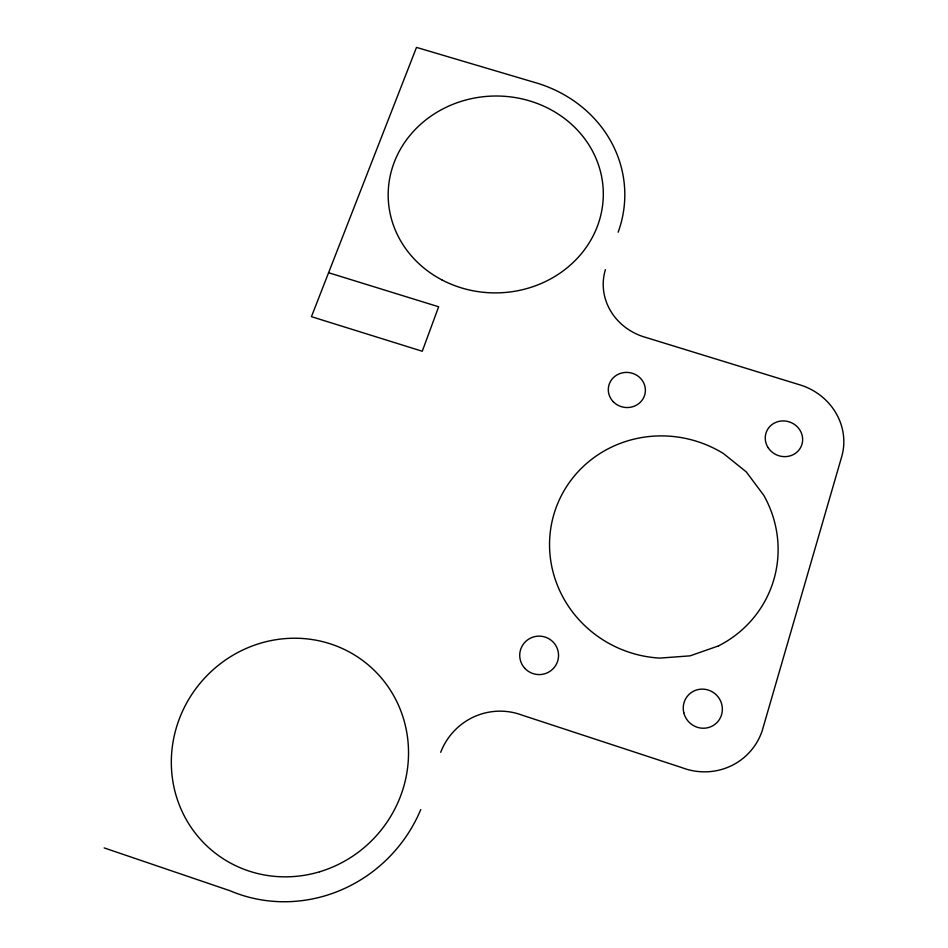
<?xml version="1.0" encoding="UTF-8"?>
<svg xmlns="http://www.w3.org/2000/svg" width="948" height="948" viewBox="0 0 948 948"><rect width="100%" height="100%" fill="white"/><g stroke="black" fill="none" stroke-linecap="round" stroke-linejoin="round"><path stroke-width="1.42" d="M328.589 272.728L438.651 306.773L422.263 351.246L311.442 316.668L416.504 47.4L538.322 83.519A129.106 118.133 -1.4 0 1 618.143 232.213M104.185 847.915L230.032 890.753A145.589 139.889 -49.4 0 0 420.77 809.545M605.405 269.659A58.373 54.119 8.6 0 0 646.026 337.5L800.112 384.935A60.328 56.679 21.2 0 1 841.706 456.663L762.074 731.181A63.492 61.727 44.5 0 1 681.766 767.584L521.886 715.076A64.026 63.291 -76.5 0 0 440.702 752.309M718.454 645.92L690.085 655.85L659.844 658.102A114.732 110.75 19.5 0 1 554.355 512.797A114.732 110.75 19.5 0 1 723.336 453.464L746.266 471.879L763.792 495.354A114.732 110.75 19.5 0 1 718.454 645.92M768.07 447.586A18.853 17.716 21.2 0 0 800.456 447.835A18.853 17.716 21.2 0 0 783.309 420.912A18.853 17.716 21.2 0 0 768.07 447.586M613.249 401.715A18.569 17.55 8.5 0 0 644.569 395.423A18.569 17.55 8.5 0 0 622.706 372.777A18.569 17.55 8.5 0 0 613.249 401.715M683.781 712.718A19.837 19.292 44.5 0 0 716.285 723.229A19.837 19.292 44.5 0 0 708.357 690.085A19.837 19.292 44.5 0 0 683.781 712.718M524.73 668.221A19.41 19.221 4.7 0 0 557.602 661.313A19.41 19.221 4.7 0 0 535.087 636.546A19.41 19.221 4.7 0 0 524.73 668.221M441.839 279.861A107.574 98.438 -1.4 0 0 603.307 194.127A107.574 98.438 -1.4 0 0 442.052 109.364A107.574 98.438 -1.4 0 0 441.839 279.861M319.606 871.781A121.308 116.557 -49.3 0 0 374.531 670.627A121.308 116.557 -49.3 0 0 175.641 730.197A121.308 116.557 -49.3 0 0 319.606 871.781"/></g></svg>
